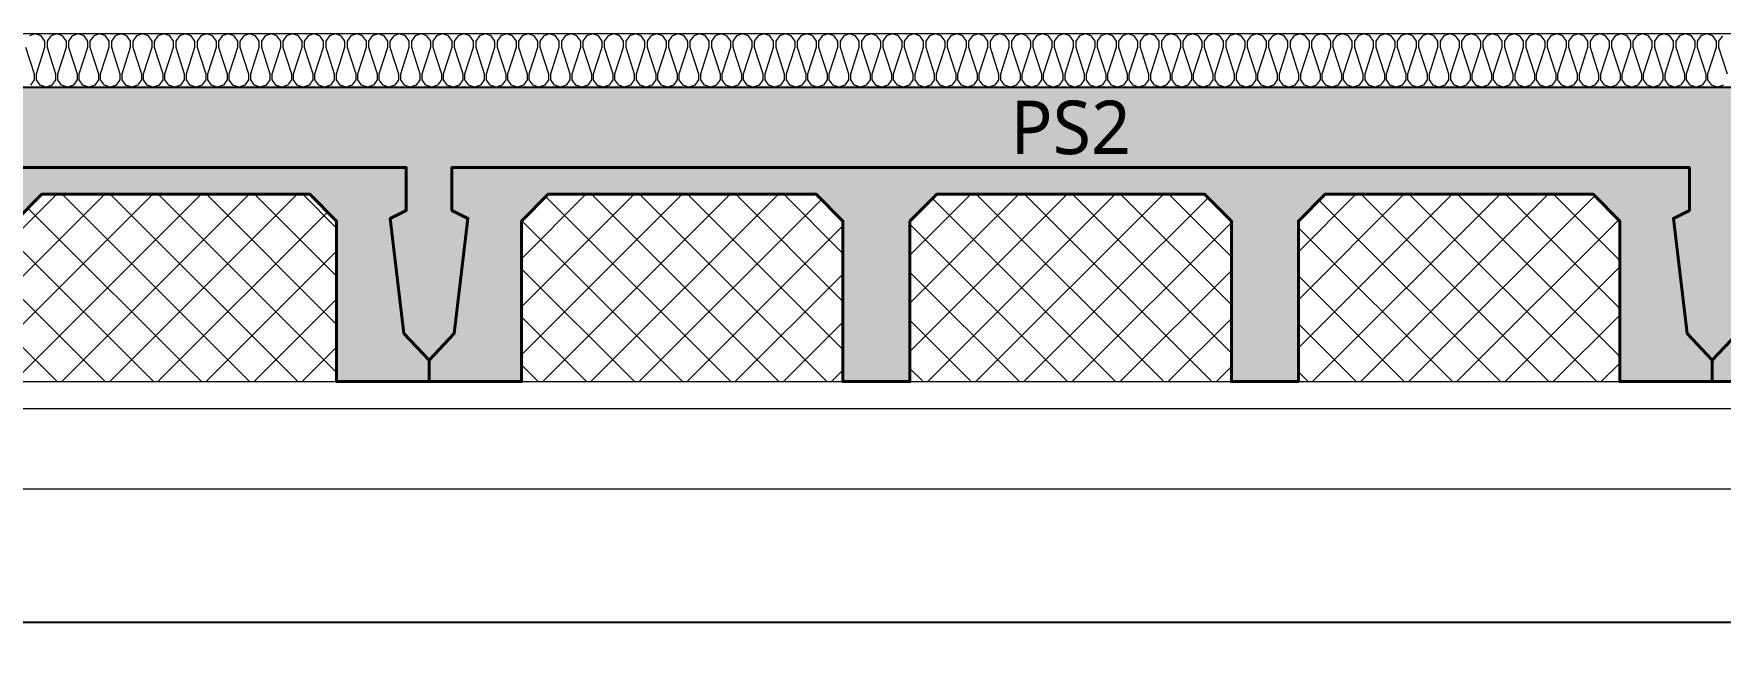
# Model space of a CAD drawing. Header units: millimetres. Extents: x 0 to 420000, y 0 to 297000.
# Drawn here: x 151650 to 154798, y 33150 to 34300 of the extents above; entities that cross this region are included whole.
import ezdxf
from ezdxf.enums import TextEntityAlignment as Align

# ---------------------------------------------------------------- set-up
doc = ezdxf.new("R2010")
doc.units = ezdxf.units.MM
doc.linetypes.add('0731_main_plan$0$form_$0$y-Landschaft$0$_$1$20120914_Verkehrsflächen_Grün$0$20120628_xref - Gammel$1$3_H-GL_F1_U3 - Default$0${ Offset Lines }', pattern=[0])
doc.linetypes.add('CEN', pattern=[62, 60, -1, 0, -1])
for name, color, linetype, lineweight in [('A-AXIS-LINE', 1, 'CEN', 15), ('A-CONC-LIN1', 2, 'Continuous', 40), ('A-CONC-LIN2', 7, 'Continuous', 25), ('A-ELEV-LIN2', 7, 'Continuous', 25), ('A-XXXX-INSL1', 15, 'Continuous', 18), ('A-XXXX-INSL2', 8, 'Continuous', 18)]:
    doc.layers.add(name, color=color, linetype=linetype, lineweight=lineweight)
doc.layers.add('A-CONC-SOLD', color=253, linetype='CEN')
doc.layers.add('A-XXXX-NPLT', color=144, linetype='Continuous', lineweight=15, plot=False)
doc.styles.add('맑은고딕', font='')
doc.styles.get('맑은고딕').set_extended_font_data('Malgun Gothic')

# ---------------------------------------------------------------- blocks, each defined once
blk = doc.blocks.new('axis(211208)')
at = {"layer": 'A-AXIS-LINE', "ltscale": 1000}
blk.add_line((4631788.1, -432118.7), (4955413.1, -432118.7), dxfattribs=at)
blk = doc.blocks.new('PS2')
at = {"layer": 'A-CONC-SOLD'}
h = blk.add_hatch(color=256, dxfattribs=at)
h.dxf.hatch_style = 1
h.paths.add_polyline_path([(1197.5, 0), (-1197.5, 0), (-1197.5, -510), (-1150.5, -460), (-1125, -245), (-1155, -230), (-1155, -150), (1155, -150), (1155, -230), (1125, -245), (1150.5, -460), (1197.5, -510)])
h = blk.add_hatch(color=256, dxfattribs=at)
h.dxf.hatch_style = 1
h.paths.add_polyline_path([(-1150.5, -460), (-1197.5, -510), (-1197.5, -550), (-1025, -550), (-1025, -510), (-1025, -250), (-975, -200), (-475, -200), (-425, -250), (-425, -510), (-425, -550), (-300, -550), (-300, -510), (-300, -250), (-250, -200), (250, -200), (300, -250), (300, -510), (300, -550), (425, -550), (425, -510), (425, -250), (475, -200), (975, -200), (1025, -250), (1025, -510), (1025, -550), (1197.5, -550), (1197.5, -510), (1150.5, -460), (1125, -245), (1155, -230), (1155, -150), (-1155, -150), (-1155, -230), (-1125, -245)])
at = {"layer": 'A-XXXX-INSL2'}
h = blk.add_hatch(dxfattribs=at)
h.set_pattern_fill('ANSI37', color=256, scale=20)
h.set_pattern_definition([(45, (-289951.5, -41968), (-44.90128, 44.90128), []), (135, (-289951.5, -41968), (-44.90128, -44.90128), [])])
h.paths.add_polyline_path([(-975, -200), (-1025, -250), (-1025, -510), (-1025, -550), (-425, -550), (-425, -510), (-425, -250), (-475, -200)])
h.paths.add_polyline_path([(-250, -200), (-300, -250), (-300, -510), (-300, -550), (300, -550), (300, -510), (300, -250), (250, -200)])
h.paths.add_polyline_path([(425, -510), (425, -550), (1025, -550), (1025, -510), (1025, -250), (975, -200), (475, -200), (425, -250)])
at = {"layer": 'A-CONC-LIN1', "color": 2, "linetype": '0731_main_plan$0$form_$0$y-Landschaft$0$_$1$20120914_Verkehrsflächen_Grün$0$20120628_xref - Gammel$1$3_H-GL_F1_U3 - Default$0${ Offset Lines }'}
blk.add_lwpolyline([(-300, -250), (-300, -510), (-300, -510), (-300, -550), (-425, -550), (-425, -510), (-425, -510), (-425, -250), (-475, -200), (-975, -200), (-1025, -250), (-1025, -510), (-1025, -510), (-1025, -550), (-1197.5, -550), (-1197.5, -510), (-1150.5, -460), (-1125, -245), (-1155, -230), (-1155, -150), (1155, -150), (1155, -230), (1125, -245), (1150.5, -460), (1197.5, -510), (1197.5, -550), (1025, -550), (1025, -510), (1025, -510), (1025, -250), (975, -200), (475, -200), (425, -250), (425, -510), (425, -510), (425, -550), (300, -550), (300, -510), (300, -510), (300, -250), (250, -200), (-250, -200)], close=True, dxfattribs=at)
at = {"layer": 'A-CONC-LIN2'}
blk.add_line((-1197.5, 0), (1197.5, 0), dxfattribs=at)
at = {"layer": 'A-XXXX-NPLT'}
for p, q in [((-1025, -550), (-425, -550)), ((-300, -550), (300, -550)), ((425, -550), (1025, -550))]:
    blk.add_line(p, q, dxfattribs=at)
at = {"layer": 'A-XXXX-NPLT', "style": '맑은고딕'}
blk.add_text('PS2', height=100, dxfattribs=at).set_placement((0, -75), align=Align.MIDDLE)
blk = doc.blocks.new('지하2층')
at = {"layer": 'A-ELEV-LIN2'}
blk.add_line((4725223.8, -392368.7), (4716423.8, -392368.7), dxfattribs=at)
at = {"layer": 'A-XXXX-INSL1'}
blk.add_lwpolyline([(4686073.8, -391968.7), (4725973.8, -391968.7), (4725973.8, -392418.7), (4726673.8, -392418.7), (4726673.8, -391968.7), (4734973.8, -391968.7)], dxfattribs=at)
at = {"layer": 'A-XXXX-INSL2'}
blk.add_line((4758623.8, -391268.7), (4681723.8, -391268.7), dxfattribs=at)
for points in [[(4725112.8, -391272.7), (4725105.8, -391282.7), (4725105.8, -391293.7), (4725121.8, -391343.7)], [(4725114.8, -391364.7), (4725103.8, -391368.7), (4725092.8, -391364.7), (4725085.8, -391354.7), (4725085.8, -391343.7), (4725101.8, -391293.7), (4725101.8, -391282.7), (4725094.8, -391272.7), (4725083.8, -391268.7), (4725072.8, -391272.7), (4725065.8, -391282.7), (4725065.8, -391293.7), (4725081.8, -391343.7), (4725081.8, -391354.7), (4725074.8, -391364.7), (4725063.8, -391368.7), (4725052.8, -391364.7), (4725045.8, -391354.7), (4725045.8, -391343.7), (4725061.8, -391293.7), (4725061.8, -391282.7), (4725054.8, -391272.7), (4725043.8, -391268.7), (4725032.8, -391272.7), (4725025.8, -391282.7), (4725025.8, -391293.7), (4725041.8, -391343.7), (4725041.8, -391354.7), (4725034.8, -391364.7), (4725023.8, -391368.7), (4725012.8, -391364.7), (4725005.8, -391354.7), (4725005.8, -391343.7), (4725021.8, -391293.7), (4725021.8, -391282.7), (4725014.8, -391272.7), (4725003.8, -391268.7), (4724992.8, -391272.7), (4724985.8, -391282.7), (4724985.8, -391293.7), (4725001.8, -391343.7), (4725001.8, -391354.7), (4724994.8, -391364.7), (4724983.8, -391368.7), (4724972.8, -391364.7), (4724965.8, -391354.7), (4724965.8, -391343.7), (4724981.8, -391293.7), (4724981.8, -391282.7), (4724974.8, -391272.7), (4724963.8, -391268.7), (4724952.8, -391272.7), (4724945.8, -391282.7), (4724945.8, -391293.7), (4724961.8, -391343.7), (4724961.8, -391354.7), (4724954.8, -391364.7), (4724943.8, -391368.7), (4724932.8, -391364.7), (4724925.8, -391354.7), (4724925.8, -391343.7), (4724941.8, -391293.7), (4724941.8, -391282.7), (4724934.8, -391272.7), (4724923.8, -391268.7), (4724912.8, -391272.7), (4724905.8, -391282.7), (4724905.8, -391293.7), (4724921.8, -391343.7), (4724921.8, -391354.7), (4724914.8, -391364.7), (4724903.8, -391368.7), (4724892.8, -391364.7), (4724885.8, -391354.7), (4724885.8, -391343.7), (4724901.8, -391293.7), (4724901.8, -391282.7), (4724894.8, -391272.7), (4724883.8, -391268.7), (4724872.8, -391272.7), (4724865.8, -391282.7), (4724865.8, -391293.7), (4724881.8, -391343.7), (4724881.8, -391354.7), (4724874.8, -391364.7), (4724863.8, -391368.7), (4724852.8, -391364.7), (4724845.8, -391354.7), (4724845.8, -391343.7), (4724861.8, -391293.7), (4724861.8, -391282.7), (4724854.8, -391272.7), (4724843.8, -391268.7), (4724832.8, -391272.7), (4724825.8, -391282.7), (4724825.8, -391293.7), (4724841.8, -391343.7), (4724841.8, -391354.7), (4724834.8, -391364.7), (4724823.8, -391368.7), (4724812.8, -391364.7), (4724805.8, -391354.7), (4724805.8, -391343.7), (4724821.8, -391293.7), (4724821.8, -391282.7), (4724814.8, -391272.7), (4724803.8, -391268.7), (4724792.8, -391272.7), (4724785.8, -391282.7), (4724785.8, -391293.7), (4724801.8, -391343.7), (4724801.8, -391354.7), (4724794.8, -391364.7), (4724783.8, -391368.7), (4724772.8, -391364.7), (4724765.8, -391354.7), (4724765.8, -391343.7), (4724781.8, -391293.7), (4724781.8, -391282.7), (4724774.8, -391272.7), (4724763.8, -391268.7), (4724752.8, -391272.7), (4724745.8, -391282.7), (4724745.8, -391293.7), (4724761.8, -391343.7), (4724761.8, -391354.7), (4724754.8, -391364.7), (4724743.8, -391368.7), (4724732.8, -391364.7), (4724725.8, -391354.7), (4724725.8, -391343.7), (4724741.8, -391293.7), (4724741.8, -391282.7), (4724734.8, -391272.7), (4724723.8, -391268.7), (4724712.8, -391272.7), (4724705.8, -391282.7), (4724705.8, -391293.7), (4724721.8, -391343.7), (4724721.8, -391354.7), (4724714.8, -391364.7), (4724703.8, -391368.7), (4724692.8, -391364.7), (4724685.8, -391354.7), (4724685.8, -391343.7), (4724701.8, -391293.7), (4724701.8, -391282.7), (4724694.8, -391272.7), (4724683.8, -391268.7), (4724672.8, -391272.7), (4724665.8, -391282.7), (4724665.8, -391293.7), (4724681.8, -391343.7), (4724681.8, -391354.7), (4724674.8, -391364.7), (4724663.8, -391368.7), (4724652.8, -391364.7), (4724645.8, -391354.7), (4724645.8, -391343.7), (4724661.8, -391293.7), (4724661.8, -391282.7), (4724654.8, -391272.7), (4724643.8, -391268.7), (4724632.8, -391272.7), (4724625.8, -391282.7), (4724625.8, -391293.7), (4724641.8, -391343.7), (4724641.8, -391354.7), (4724634.8, -391364.7), (4724623.8, -391368.7), (4724612.8, -391364.7), (4724605.8, -391354.7), (4724605.8, -391343.7), (4724621.8, -391293.7), (4724621.8, -391282.7), (4724614.8, -391272.7), (4724603.8, -391268.7), (4724592.8, -391272.7), (4724585.8, -391282.7), (4724585.8, -391293.7), (4724601.8, -391343.7), (4724601.8, -391354.7), (4724594.8, -391364.7), (4724583.8, -391368.7), (4724572.8, -391364.7), (4724565.8, -391354.7), (4724565.8, -391343.7), (4724581.8, -391293.7), (4724581.8, -391282.7), (4724574.8, -391272.7), (4724563.8, -391268.7), (4724552.8, -391272.7), (4724545.8, -391282.7), (4724545.8, -391293.7), (4724561.8, -391343.7), (4724561.8, -391354.7), (4724554.8, -391364.7), (4724543.8, -391368.7), (4724532.8, -391364.7), (4724525.8, -391354.7), (4724525.8, -391343.7), (4724541.8, -391293.7), (4724541.8, -391282.7), (4724534.8, -391272.7), (4724523.8, -391268.7), (4724512.8, -391272.7), (4724505.8, -391282.7), (4724505.8, -391293.7), (4724521.8, -391343.7), (4724521.8, -391354.7), (4724514.8, -391364.7), (4724503.8, -391368.7), (4724492.8, -391364.7), (4724485.8, -391354.7), (4724485.8, -391343.7), (4724501.8, -391293.7), (4724501.8, -391282.7), (4724494.8, -391272.7), (4724483.8, -391268.7), (4724472.8, -391272.7), (4724465.8, -391282.7), (4724465.8, -391293.7), (4724481.8, -391343.7), (4724481.8, -391354.7), (4724474.8, -391364.7), (4724463.8, -391368.7), (4724452.8, -391364.7), (4724445.8, -391354.7), (4724445.8, -391343.7), (4724461.8, -391293.7), (4724461.8, -391282.7), (4724454.8, -391272.7), (4724443.8, -391268.7), (4724432.8, -391272.7), (4724425.8, -391282.7), (4724425.8, -391293.7), (4724441.8, -391343.7), (4724441.8, -391354.7), (4724434.8, -391364.7), (4724423.8, -391368.7), (4724412.8, -391364.7), (4724405.8, -391354.7), (4724405.8, -391343.7), (4724421.8, -391293.7), (4724421.8, -391282.7), (4724414.8, -391272.7), (4724403.8, -391268.7), (4724392.8, -391272.7), (4724385.8, -391282.7), (4724385.8, -391293.7), (4724401.8, -391343.7), (4724401.8, -391354.7), (4724394.8, -391364.7), (4724383.8, -391368.7), (4724372.8, -391364.7), (4724365.8, -391354.7), (4724365.8, -391343.7), (4724381.8, -391293.7), (4724381.8, -391282.7), (4724374.8, -391272.7), (4724363.8, -391268.7), (4724352.8, -391272.7), (4724345.8, -391282.7), (4724345.8, -391293.7), (4724361.8, -391343.7), (4724361.8, -391354.7), (4724354.8, -391364.7), (4724343.8, -391368.7), (4724332.8, -391364.7), (4724325.8, -391354.7), (4724325.8, -391343.7), (4724341.8, -391293.7), (4724341.8, -391282.7), (4724334.8, -391272.7), (4724323.8, -391268.7), (4724312.8, -391272.7), (4724305.8, -391282.7), (4724305.8, -391293.7), (4724321.8, -391343.7), (4724321.8, -391354.7), (4724314.8, -391364.7), (4724303.8, -391368.7), (4724292.8, -391364.7), (4724285.8, -391354.7), (4724285.8, -391343.7), (4724301.8, -391293.7), (4724301.8, -391282.7), (4724294.8, -391272.7), (4724283.8, -391268.7), (4724272.8, -391272.7), (4724265.8, -391282.7), (4724265.8, -391293.7), (4724281.8, -391343.7), (4724281.8, -391354.7), (4724274.8, -391364.7), (4724263.8, -391368.7), (4724252.8, -391364.7), (4724245.8, -391354.7), (4724245.8, -391343.7), (4724261.8, -391293.7), (4724261.8, -391282.7), (4724254.8, -391272.7), (4724243.8, -391268.7), (4724232.8, -391272.7), (4724225.8, -391282.7), (4724225.8, -391293.7), (4724241.8, -391343.7), (4724241.8, -391354.7), (4724234.8, -391364.7), (4724223.8, -391368.7), (4724212.8, -391364.7), (4724205.8, -391354.7), (4724205.8, -391343.7), (4724221.8, -391293.7), (4724221.8, -391282.7), (4724214.8, -391272.7), (4724203.8, -391268.7), (4724192.8, -391272.7), (4724185.8, -391282.7), (4724185.8, -391293.7), (4724201.8, -391343.7), (4724201.8, -391354.7), (4724194.8, -391364.7), (4724183.8, -391368.7), (4724172.8, -391364.7), (4724165.8, -391354.7), (4724165.8, -391343.7), (4724181.8, -391293.7), (4724181.8, -391282.7), (4724174.8, -391272.7), (4724163.8, -391268.7), (4724152.8, -391272.7), (4724145.8, -391282.7), (4724145.8, -391293.7), (4724161.8, -391343.7), (4724161.8, -391354.7), (4724154.8, -391364.7), (4724143.8, -391368.7), (4724132.8, -391364.7), (4724125.8, -391354.7), (4724125.8, -391343.7), (4724141.8, -391293.7), (4724141.8, -391282.7), (4724134.8, -391272.7), (4724123.8, -391268.7), (4724112.8, -391272.7), (4724105.8, -391282.7), (4724105.8, -391293.7), (4724121.8, -391343.7), (4724121.8, -391354.7), (4724114.8, -391364.7), (4724103.8, -391368.7), (4724092.8, -391364.7), (4724085.8, -391354.7), (4724085.8, -391343.7), (4724101.8, -391293.7), (4724101.8, -391282.7), (4724094.8, -391272.7), (4724083.8, -391268.7), (4724072.8, -391272.7), (4724065.8, -391282.7), (4724065.8, -391293.7), (4724081.8, -391343.7), (4724081.8, -391354.7), (4724074.8, -391364.7), (4724063.8, -391368.7), (4724052.8, -391364.7), (4724045.8, -391354.7), (4724045.8, -391343.7), (4724061.8, -391293.7), (4724061.8, -391282.7), (4724054.8, -391272.7), (4724043.8, -391268.7), (4724032.8, -391272.7), (4724025.8, -391282.7), (4724025.8, -391293.7), (4724041.8, -391343.7), (4724041.8, -391354.7), (4724034.8, -391364.7), (4724023.8, -391368.7), (4724012.8, -391364.7), (4724005.8, -391354.7), (4724005.8, -391343.7), (4724021.8, -391293.7), (4724021.8, -391282.7), (4724014.8, -391272.7), (4724003.8, -391268.7), (4723992.8, -391272.7), (4723985.8, -391282.7), (4723985.8, -391293.7), (4724001.8, -391343.7), (4724001.8, -391354.7), (4723994.8, -391364.7), (4723983.8, -391368.7), (4723972.8, -391364.7), (4723965.8, -391354.7), (4723965.8, -391343.7), (4723981.8, -391293.7), (4723981.8, -391282.7), (4723974.8, -391272.7), (4723963.8, -391268.7), (4723952.8, -391272.7), (4723945.8, -391282.7), (4723945.8, -391293.7), (4723961.8, -391343.7), (4723961.8, -391354.7), (4723954.8, -391364.7), (4723943.8, -391368.7), (4723932.8, -391364.7), (4723925.8, -391354.7), (4723925.8, -391343.7), (4723941.8, -391293.7), (4723941.8, -391282.7), (4723934.8, -391272.7), (4723923.8, -391268.7), (4723912.8, -391272.7), (4723905.8, -391282.7), (4723905.8, -391293.7), (4723921.8, -391343.7), (4723921.8, -391354.7), (4723914.8, -391364.7), (4723903.8, -391368.7), (4723892.8, -391364.7), (4723885.8, -391354.7), (4723885.8, -391343.7), (4723901.8, -391293.7), (4723901.8, -391282.7), (4723894.8, -391272.7), (4723883.8, -391268.7), (4723872.8, -391272.7), (4723865.8, -391282.7), (4723865.8, -391293.7), (4723881.8, -391343.7), (4723881.8, -391354.7), (4723874.8, -391364.7), (4723863.8, -391368.7), (4723852.8, -391364.7), (4723845.8, -391354.7), (4723845.8, -391343.7), (4723861.8, -391293.7), (4723861.8, -391282.7), (4723854.8, -391272.7), (4723843.8, -391268.7), (4723832.8, -391272.7), (4723825.8, -391282.7), (4723825.8, -391293.7), (4723841.8, -391343.7), (4723841.8, -391354.7), (4723834.8, -391364.7), (4723823.8, -391368.7), (4723812.8, -391364.7), (4723805.8, -391354.7), (4723805.8, -391343.7), (4723821.8, -391293.7), (4723821.8, -391282.7), (4723814.8, -391272.7), (4723803.8, -391268.7), (4723792.8, -391272.7), (4723785.8, -391282.7), (4723785.8, -391293.7), (4723801.8, -391343.7), (4723801.8, -391354.7), (4723794.8, -391364.7), (4723783.8, -391368.7), (4723772.8, -391364.7), (4723765.8, -391354.7), (4723765.8, -391343.7), (4723781.8, -391293.7), (4723781.8, -391282.7), (4723774.8, -391272.7), (4723763.8, -391268.7), (4723752.8, -391272.7), (4723745.8, -391282.7), (4723745.8, -391293.7), (4723761.8, -391343.7), (4723761.8, -391354.7), (4723754.8, -391364.7), (4723743.8, -391368.7), (4723732.8, -391364.7), (4723725.8, -391354.7), (4723725.8, -391343.7), (4723741.8, -391293.7), (4723741.8, -391282.7), (4723734.8, -391272.7), (4723723.8, -391268.7), (4723712.8, -391272.7), (4723705.8, -391282.7), (4723705.8, -391293.7), (4723721.8, -391343.7), (4723721.8, -391354.7), (4723714.8, -391364.7), (4723703.8, -391368.7), (4723692.8, -391364.7), (4723685.8, -391354.7), (4723685.8, -391343.7), (4723701.8, -391293.7), (4723701.8, -391282.7), (4723694.8, -391272.7), (4723683.8, -391268.7), (4723672.8, -391272.7), (4723665.8, -391282.7), (4723665.8, -391293.7), (4723681.8, -391343.7), (4723681.8, -391354.7), (4723674.8, -391364.7), (4723663.8, -391368.7), (4723652.8, -391364.7), (4723645.8, -391354.7), (4723645.8, -391343.7), (4723661.8, -391293.7), (4723661.8, -391282.7), (4723654.8, -391272.7), (4723643.8, -391268.7), (4723632.8, -391272.7), (4723625.8, -391282.7), (4723625.8, -391293.7), (4723641.8, -391343.7), (4723641.8, -391354.7), (4723634.8, -391364.7), (4723623.8, -391368.7), (4723612.8, -391364.7), (4723605.8, -391354.7), (4723605.8, -391343.7), (4723621.8, -391293.7), (4723621.8, -391282.7), (4723614.8, -391272.7), (4723603.8, -391268.7), (4723592.8, -391272.7), (4723585.8, -391282.7), (4723585.8, -391293.7), (4723601.8, -391343.7), (4723601.8, -391354.7), (4723594.8, -391364.7), (4723583.8, -391368.7), (4723572.8, -391364.7), (4723565.8, -391354.7), (4723565.8, -391343.7), (4723581.8, -391293.7), (4723581.8, -391282.7), (4723574.8, -391272.7), (4723563.8, -391268.7), (4723552.8, -391272.7), (4723545.8, -391282.7), (4723545.8, -391293.7), (4723561.8, -391343.7), (4723561.8, -391354.7), (4723554.8, -391364.7), (4723543.8, -391368.7), (4723532.8, -391364.7), (4723525.8, -391354.7), (4723525.8, -391343.7), (4723541.8, -391293.7), (4723541.8, -391282.7), (4723534.8, -391272.7), (4723523.8, -391268.7), (4723512.8, -391272.7), (4723505.8, -391282.7), (4723505.8, -391293.7), (4723521.8, -391343.7), (4723521.8, -391354.7), (4723514.8, -391364.7), (4723503.8, -391368.7), (4723492.8, -391364.7), (4723485.8, -391354.7), (4723485.8, -391343.7), (4723501.8, -391293.7), (4723501.8, -391282.7), (4723494.8, -391272.7), (4723483.8, -391268.7), (4723472.8, -391272.7), (4723465.8, -391282.7), (4723465.8, -391293.7), (4723481.8, -391343.7), (4723481.8, -391354.7), (4723474.8, -391364.7), (4723463.8, -391368.7), (4723452.8, -391364.7), (4723445.8, -391354.7), (4723445.8, -391343.7), (4723461.8, -391293.7), (4723461.8, -391282.7), (4723454.8, -391272.7), (4723443.8, -391268.7), (4723432.8, -391272.7), (4723425.8, -391282.7), (4723425.8, -391293.7), (4723441.8, -391343.7), (4723441.8, -391354.7), (4723434.8, -391364.7), (4723423.8, -391368.7), (4723412.8, -391364.7), (4723405.8, -391354.7), (4723405.8, -391343.7), (4723421.8, -391293.7), (4723421.8, -391282.7), (4723414.8, -391272.7), (4723403.8, -391268.7), (4723392.8, -391272.7), (4723385.8, -391282.7), (4723385.8, -391293.7), (4723401.8, -391343.7), (4723401.8, -391354.7), (4723394.8, -391364.7), (4723383.8, -391368.7), (4723372.8, -391364.7), (4723365.8, -391354.7), (4723365.8, -391343.7), (4723381.8, -391293.7), (4723381.8, -391282.7), (4723374.8, -391272.7), (4723363.8, -391268.7), (4723352.8, -391272.7), (4723345.8, -391282.7), (4723345.8, -391293.7), (4723361.8, -391343.7), (4723361.8, -391354.7), (4723354.8, -391364.7), (4723343.8, -391368.7), (4723332.8, -391364.7), (4723325.8, -391354.7), (4723325.8, -391343.7), (4723341.8, -391293.7), (4723341.8, -391282.7), (4723334.8, -391272.7), (4723323.8, -391268.7), (4723312.8, -391272.7), (4723305.8, -391282.7), (4723305.8, -391293.7), (4723321.8, -391343.7), (4723321.8, -391354.7), (4723314.8, -391364.7), (4723303.8, -391368.7), (4723292.8, -391364.7), (4723285.8, -391354.7), (4723285.8, -391343.7), (4723301.8, -391293.7), (4723301.8, -391282.7), (4723294.8, -391272.7), (4723283.8, -391268.7), (4723272.8, -391272.7), (4723265.8, -391282.7), (4723265.8, -391293.7), (4723281.8, -391343.7), (4723281.8, -391354.7), (4723274.8, -391364.7), (4723263.8, -391368.7), (4723252.8, -391364.7), (4723245.8, -391354.7), (4723245.8, -391343.7), (4723261.8, -391293.7), (4723261.8, -391282.7), (4723254.8, -391272.7), (4723243.8, -391268.7), (4723232.8, -391272.7), (4723225.8, -391282.7), (4723225.8, -391293.7), (4723241.8, -391343.7), (4723241.8, -391354.7), (4723234.8, -391364.7), (4723223.8, -391368.7), (4723212.8, -391364.7), (4723205.8, -391354.7), (4723205.8, -391343.7), (4723221.8, -391293.7), (4723221.8, -391282.7), (4723214.8, -391272.7), (4723203.8, -391268.7), (4723192.8, -391272.7), (4723185.8, -391282.7), (4723185.8, -391293.7), (4723201.8, -391343.7), (4723201.8, -391354.7), (4723194.8, -391364.7), (4723183.8, -391368.7), (4723172.8, -391364.7), (4723165.8, -391354.7), (4723165.8, -391343.7), (4723181.8, -391293.7), (4723181.8, -391282.7), (4723174.8, -391272.7), (4723163.8, -391268.7), (4723152.8, -391272.7), (4723145.8, -391282.7), (4723145.8, -391293.7), (4723161.8, -391343.7), (4723161.8, -391354.7), (4723154.8, -391364.7), (4723143.8, -391368.7), (4723132.8, -391364.7), (4723125.8, -391354.7), (4723125.8, -391343.7), (4723141.8, -391293.7), (4723141.8, -391282.7), (4723134.8, -391272.7), (4723123.8, -391268.7), (4723112.8, -391272.7), (4723105.8, -391282.7), (4723105.8, -391293.7), (4723121.8, -391343.7), (4723121.8, -391354.7), (4723114.8, -391364.7), (4723103.8, -391368.7), (4723092.8, -391364.7), (4723085.8, -391354.7), (4723085.8, -391343.7), (4723101.8, -391293.7), (4723101.8, -391282.7), (4723094.8, -391272.7), (4723083.8, -391268.7), (4723072.8, -391272.7), (4723065.8, -391282.7), (4723065.8, -391293.7), (4723081.8, -391343.7), (4723081.8, -391354.7), (4723074.8, -391364.7), (4723063.8, -391368.7), (4723052.8, -391364.7), (4723045.8, -391354.7), (4723045.8, -391343.7), (4723061.8, -391293.7), (4723061.8, -391282.7), (4723054.8, -391272.7), (4723043.8, -391268.7), (4723032.8, -391272.7), (4723025.8, -391282.7), (4723025.8, -391293.7), (4723041.8, -391343.7), (4723041.8, -391354.7), (4723034.8, -391364.7), (4723023.8, -391368.7), (4723012.8, -391364.7), (4723005.8, -391354.7), (4723005.8, -391343.7), (4723021.8, -391293.7), (4723021.8, -391282.7), (4723014.8, -391272.7), (4723003.8, -391268.7), (4722992.8, -391272.7), (4722985.8, -391282.7), (4722985.8, -391293.7), (4723001.8, -391343.7), (4723001.8, -391354.7), (4722994.8, -391364.7), (4722983.8, -391368.7), (4722972.8, -391364.7), (4722965.8, -391354.7), (4722965.8, -391343.7), (4722981.8, -391293.7), (4722981.8, -391282.7), (4722974.8, -391272.7), (4722963.8, -391268.7), (4722952.8, -391272.7), (4722945.8, -391282.7), (4722945.8, -391293.7), (4722961.8, -391343.7), (4722961.8, -391354.7), (4722954.8, -391364.7), (4722943.8, -391368.7), (4722932.8, -391364.7), (4722925.8, -391354.7), (4722925.8, -391343.7), (4722941.8, -391293.7), (4722941.8, -391282.7), (4722934.8, -391272.7), (4722923.8, -391268.7), (4722912.8, -391272.7), (4722905.8, -391282.7), (4722905.8, -391293.7), (4722921.8, -391343.7), (4722921.8, -391354.7), (4722914.8, -391364.7), (4722903.8, -391368.7), (4722892.8, -391364.7), (4722885.8, -391354.7), (4722885.8, -391343.7), (4722901.8, -391293.7), (4722901.8, -391282.7), (4722894.8, -391272.7), (4722883.8, -391268.7), (4722872.8, -391272.7), (4722865.8, -391282.7), (4722865.8, -391293.7), (4722881.8, -391343.7), (4722881.8, -391354.7), (4722874.8, -391364.7), (4722863.8, -391368.7), (4722852.8, -391364.7), (4722845.8, -391354.7), (4722845.8, -391343.7), (4722861.8, -391293.7), (4722861.8, -391282.7), (4722854.8, -391272.7), (4722843.8, -391268.7), (4722832.8, -391272.7), (4722825.8, -391282.7), (4722825.8, -391293.7), (4722841.8, -391343.7), (4722841.8, -391354.7), (4722834.8, -391364.7), (4722823.8, -391368.7), (4722812.8, -391364.7), (4722805.8, -391354.7), (4722805.8, -391343.7), (4722821.8, -391293.7), (4722821.8, -391282.7), (4722814.8, -391272.7), (4722803.8, -391268.7), (4722792.8, -391272.7), (4722785.8, -391282.7), (4722785.8, -391293.7), (4722801.8, -391343.7), (4722801.8, -391354.7), (4722794.8, -391364.7), (4722783.8, -391368.7), (4722772.8, -391364.7), (4722765.8, -391354.7), (4722765.8, -391343.7), (4722781.8, -391293.7), (4722781.8, -391282.7), (4722774.8, -391272.7), (4722763.8, -391268.7), (4722752.8, -391272.7), (4722745.8, -391282.7), (4722745.8, -391293.7), (4722761.8, -391343.7), (4722761.8, -391354.7), (4722754.8, -391364.7), (4722743.8, -391368.7), (4722732.8, -391364.7), (4722725.8, -391354.7), (4722725.8, -391343.7), (4722741.8, -391293.7), (4722741.8, -391282.7), (4722734.8, -391272.7), (4722723.8, -391268.7), (4722712.8, -391272.7), (4722705.8, -391282.7), (4722705.8, -391293.7), (4722721.8, -391343.7), (4722721.8, -391354.7), (4722714.8, -391364.7), (4722703.8, -391368.7), (4722692.8, -391364.7), (4722685.8, -391354.7), (4722685.8, -391343.7), (4722701.8, -391293.7), (4722701.8, -391282.7), (4722694.8, -391272.7), (4722683.8, -391268.7), (4722672.8, -391272.7), (4722665.8, -391282.7), (4722665.8, -391293.7), (4722681.8, -391343.7), (4722681.8, -391354.7), (4722674.8, -391364.7), (4722663.8, -391368.7), (4722652.8, -391364.7), (4722645.8, -391354.7), (4722645.8, -391343.7), (4722661.8, -391293.7), (4722661.8, -391282.7), (4722654.8, -391272.7), (4722643.8, -391268.7), (4722632.8, -391272.7), (4722625.8, -391282.7), (4722625.8, -391293.7), (4722641.8, -391343.7), (4722641.8, -391354.7), (4722634.8, -391364.7), (4722623.8, -391368.7), (4722612.8, -391364.7), (4722605.8, -391354.7), (4722605.8, -391343.7), (4722621.8, -391293.7), (4722621.8, -391282.7), (4722614.8, -391272.7), (4722603.8, -391268.7), (4722592.8, -391272.7), (4722585.8, -391282.7), (4722585.8, -391293.7), (4722601.8, -391343.7), (4722601.8, -391354.7), (4722594.8, -391364.7), (4722583.8, -391368.7), (4722572.8, -391364.7), (4722565.8, -391354.7), (4722565.8, -391343.7), (4722581.8, -391293.7), (4722581.8, -391282.7), (4722574.8, -391272.7), (4722563.8, -391268.7), (4722552.8, -391272.7), (4722545.8, -391282.7), (4722545.8, -391293.7), (4722561.8, -391343.7), (4722561.8, -391354.7), (4722554.8, -391364.7), (4722543.8, -391368.7), (4722532.8, -391364.7), (4722525.8, -391354.7), (4722525.8, -391343.7), (4722541.8, -391293.7), (4722541.8, -391282.7), (4722534.8, -391272.7), (4722523.8, -391268.7), (4722512.8, -391272.7), (4722505.8, -391282.7), (4722505.8, -391293.7), (4722521.8, -391343.7), (4722521.8, -391354.7), (4722514.8, -391364.7), (4722503.8, -391368.7), (4722492.8, -391364.7), (4722485.8, -391354.7), (4722485.8, -391343.7), (4722501.8, -391293.7), (4722501.8, -391282.7), (4722494.8, -391272.7), (4722483.8, -391268.7), (4722472.8, -391272.7), (4722465.8, -391282.7), (4722465.8, -391293.7), (4722481.8, -391343.7), (4722481.8, -391354.7), (4722474.8, -391364.7), (4722463.8, -391368.7), (4722452.8, -391364.7), (4722445.8, -391354.7), (4722445.8, -391343.7), (4722461.8, -391293.7), (4722461.8, -391282.7), (4722454.8, -391272.7), (4722443.8, -391268.7), (4722432.8, -391272.7), (4722425.8, -391282.7), (4722425.8, -391293.7), (4722441.8, -391343.7), (4722441.8, -391354.7), (4722434.8, -391364.7), (4722423.8, -391368.7), (4722412.8, -391364.7), (4722405.8, -391354.7), (4722405.8, -391343.7), (4722421.8, -391293.7), (4722421.8, -391282.7), (4722414.8, -391272.7), (4722403.8, -391268.7), (4722392.8, -391272.7), (4722385.8, -391282.7), (4722385.8, -391293.7), (4722401.8, -391343.7), (4722401.8, -391354.7), (4722394.8, -391364.7), (4722383.8, -391368.7), (4722372.8, -391364.7), (4722365.8, -391354.7), (4722365.8, -391343.7), (4722381.8, -391293.7), (4722381.8, -391282.7), (4722374.8, -391272.7), (4722363.8, -391268.7), (4722352.8, -391272.7), (4722345.8, -391282.7), (4722345.8, -391293.7), (4722361.8, -391343.7), (4722361.8, -391354.7), (4722354.8, -391364.7), (4722343.8, -391368.7), (4722332.8, -391364.7), (4722325.8, -391354.7), (4722325.8, -391343.7), (4722341.8, -391293.7), (4722341.8, -391282.7), (4722334.8, -391272.7), (4722323.8, -391268.7), (4722312.8, -391272.7), (4722305.8, -391282.7), (4722305.8, -391293.7), (4722321.8, -391343.7), (4722321.8, -391354.7), (4722314.8, -391364.7), (4722303.8, -391368.7), (4722292.8, -391364.7), (4722285.8, -391354.7), (4722285.8, -391343.7), (4722301.8, -391293.7), (4722301.8, -391282.7), (4722294.8, -391272.7), (4722283.8, -391268.7), (4722272.8, -391272.7), (4722265.8, -391282.7), (4722265.8, -391293.7), (4722281.8, -391343.7), (4722281.8, -391354.7), (4722274.8, -391364.7), (4722263.8, -391368.7), (4722252.8, -391364.7), (4722245.8, -391354.7), (4722245.8, -391343.7), (4722261.8, -391293.7), (4722261.8, -391282.7), (4722254.8, -391272.7), (4722243.8, -391268.7), (4722232.8, -391272.7), (4722225.8, -391282.7), (4722225.8, -391293.7), (4722241.8, -391343.7), (4722241.8, -391354.7), (4722234.8, -391364.7), (4722223.8, -391368.7), (4722212.8, -391364.7), (4722205.8, -391354.7), (4722205.8, -391343.7), (4722221.8, -391293.7), (4722221.8, -391282.7), (4722214.8, -391272.7), (4722203.8, -391268.7), (4722192.8, -391272.7), (4722185.8, -391282.7), (4722185.8, -391293.7), (4722201.8, -391343.7), (4722201.8, -391354.7), (4722194.8, -391364.7), (4722183.8, -391368.7), (4722172.8, -391364.7), (4722165.8, -391354.7), (4722165.8, -391343.7), (4722181.8, -391293.7), (4722181.8, -391282.7), (4722174.8, -391272.7), (4722163.8, -391268.7), (4722152.8, -391272.7), (4722145.8, -391282.7), (4722145.8, -391293.7), (4722161.8, -391343.7), (4722161.8, -391354.7), (4722154.8, -391364.7), (4722143.8, -391368.7), (4722132.8, -391364.7), (4722125.8, -391354.7), (4722125.8, -391343.7), (4722141.8, -391293.7), (4722141.8, -391282.7), (4722134.8, -391272.7), (4722123.8, -391268.7), (4722112.8, -391272.7), (4722105.8, -391282.7), (4722105.8, -391293.7), (4722121.8, -391343.7), (4722121.8, -391354.7), (4722114.8, -391364.7), (4722103.8, -391368.7), (4722092.8, -391364.7), (4722085.8, -391354.7), (4722085.8, -391343.7), (4722101.8, -391293.7), (4722101.8, -391282.7), (4722094.8, -391272.7), (4722083.8, -391268.7), (4722072.8, -391272.7), (4722065.8, -391282.7), (4722065.8, -391293.7), (4722081.8, -391343.7), (4722081.8, -391354.7), (4722074.8, -391364.7), (4722063.8, -391368.7), (4722052.8, -391364.7), (4722045.8, -391354.7), (4722045.8, -391343.7), (4722061.8, -391293.7), (4722061.8, -391282.7), (4722054.8, -391272.7), (4722043.8, -391268.7), (4722032.8, -391272.7), (4722025.8, -391282.7), (4722025.8, -391293.7), (4722041.8, -391343.7), (4722041.8, -391354.7), (4722034.8, -391364.7), (4722023.8, -391368.7), (4722012.8, -391364.7), (4722005.8, -391354.7), (4722005.8, -391343.7), (4722021.8, -391293.7), (4722021.8, -391282.7), (4722014.8, -391272.7), (4722003.8, -391268.7), (4721992.8, -391272.7), (4721985.8, -391282.7), (4721985.8, -391293.7), (4722001.8, -391343.7), (4722001.8, -391354.7), (4721994.8, -391364.7), (4721983.8, -391368.7), (4721972.8, -391364.7), (4721965.8, -391354.7), (4721965.8, -391343.7), (4721981.8, -391293.7), (4721981.8, -391282.7), (4721974.8, -391272.7), (4721963.8, -391268.7), (4721952.8, -391272.7)], [(4721945.8, -391293.7), (4721961.8, -391343.7), (4721961.8, -391354.7), (4721954.8, -391364.7)]]:
    blk.add_lwpolyline(points, dxfattribs=at)
for p in [(4721501.3, -391368.7), (4723896.3, -391368.7), (4726291.3, -391368.7)]:
    blk.add_blockref('PS2', p)

msp = doc.modelspace()

# ---------------------------------------------------------------- block references
msp.add_blockref('지하2층', (-4570311.3, 425568.7))
at = {"layer": 'A-AXIS-LINE'}
msp.add_blockref('axis(211208)', (-4581588.1, 465568.7), dxfattribs=at)

doc.saveas('drawing.dxf')
